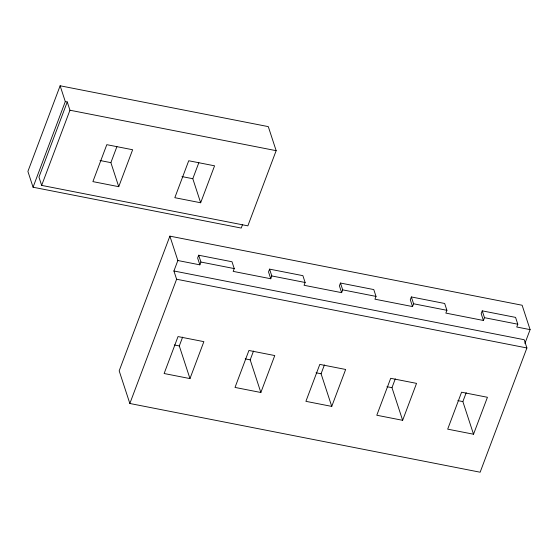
<?xml version="1.0" encoding="UTF-8"?>
<svg xmlns="http://www.w3.org/2000/svg" width="558" height="558" viewBox="0 0 558 558"><rect width="100%" height="100%" fill="white"/><g stroke="black" fill="none" stroke-linecap="round" stroke-linejoin="round"><path stroke-width="0.84" d="M60.131 85.786L65.293 101.584L67.253 101.968L38.955 177.137L41.655 185.389L247.857 225.844L276.154 150.674L268.293 126.624L60.131 85.786L27.9 171.425L33.062 187.223L241.223 228.062L242.437 224.839M33.062 187.223L65.293 101.584M41.655 185.389L69.945 110.219L67.253 101.968M118.742 186.686L132.644 149.746L106.801 144.675L92.893 181.615L118.742 186.686L110.882 162.643L116.929 146.58M169.883 236.139L119.175 370.854L129.847 403.49L480.138 472.214L526.905 347.962L524.206 339.717L173.915 270.986L177.849 260.523L169.883 236.139L522.128 305.247L530.1 329.632L524.911 343.428M200.664 202.763L214.572 165.817L188.723 160.753L174.821 197.692L200.664 202.763L192.803 178.713L198.85 162.65M129.847 403.49L176.607 279.237L173.915 270.986M530.1 329.632L516.743 327.009L517.796 324.212L515.564 317.39L482.245 310.855L484.477 317.676L483.423 320.473L445.849 313.101L446.902 310.304L444.67 303.482L411.351 296.947L413.583 303.768L412.529 306.565L374.962 299.193L376.015 296.396L373.783 289.574L340.464 283.039L342.696 289.86L341.642 292.657L304.068 285.284L305.121 282.488L302.896 275.666L269.577 269.13L271.802 275.952L270.749 278.749L233.181 271.376L234.234 268.579L232.002 261.758L198.683 255.222L197.63 258.019L199.862 264.841L177.849 260.523M199.862 264.841L200.915 262.044L198.683 255.222M189.971 378.589L203.872 341.649L178.03 336.579L164.122 373.518L189.971 378.589L179.299 345.953L182.626 337.116M269.577 269.13L268.524 271.927L270.749 278.749M260.858 392.497L274.759 355.558L248.917 350.487L235.016 387.426L260.858 392.497L250.193 359.861L253.513 351.024M340.464 283.039L339.41 285.836L341.642 292.657M331.752 406.405L345.653 369.466L319.811 364.395L305.903 401.335L331.752 406.405L321.08 373.769L324.407 364.932M411.351 296.947L410.304 299.744L412.529 306.565M402.639 420.314L416.54 383.374L390.698 378.303L376.796 415.243L402.639 420.314L391.974 387.677L395.294 378.84M482.245 310.855L481.191 313.652L483.423 320.473M473.526 434.222L487.434 397.282L461.585 392.211L447.683 429.151L473.526 434.222L462.861 401.586L466.188 392.748M69.945 110.219L276.154 150.674M100.042 160.516L110.882 162.643M181.964 176.586L192.803 178.713M200.915 262.044L234.234 268.579M271.802 275.952L305.121 282.488M342.696 289.86L376.015 296.396M413.583 303.768L446.902 310.304M484.477 317.676L517.796 324.212M176.607 279.237L526.905 347.962M174.298 344.97L179.299 345.953M245.192 358.878L250.193 359.861M316.079 372.786L321.08 373.769M386.966 386.694L391.974 387.677M457.86 400.602L462.861 401.586"/></g></svg>
